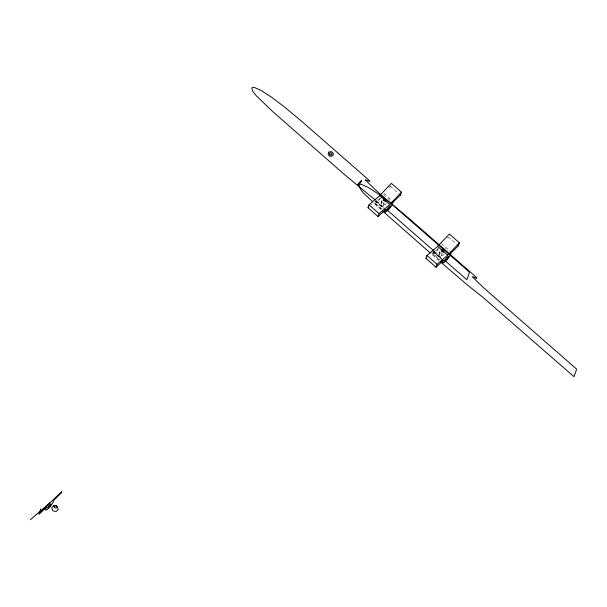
<?xml version="1.0" encoding="UTF-8"?>
<svg xmlns="http://www.w3.org/2000/svg" width="607" height="607" viewBox="0 0 607 607"><rect width="100%" height="100%" fill="white"/><g stroke="black" fill="none" stroke-linecap="round" stroke-linejoin="round"><path stroke-width="0.46" stroke-dasharray="3.04 2.28" d="M441.57 258.65L433.383 251.488L432.738 253.438L440.303 260.046M386.181 203.284L386.006 204.066M444.112 254.189L443.967 254.841A3.68 1.366 -19.6 0 0 441.122 255.995L439.058 254.181L439.809 251.207A3.68 1.366 -19.6 0 1 440.075 251.154M385.984 204.164A3.68 1.366 -19.6 0 0 383.154 205.303L381.09 203.489L382.327 199.088M439.058 254.181L440.303 249.773M381.09 203.489L381.833 200.515A3.68 1.366 -19.6 0 1 382.38 200.409M382.327 209.354L374.762 202.746L375.361 201.031M383.169 205.31L383.844 203.345L386.484 202.723M389.095 187.517L390.536 185.856M441.137 255.995L441.82 254.03L444.461 253.407M371.021 204.832L371.879 204.005M431.585 253.036L432.017 252.618M432.45 252.208L432.874 251.791L441.699 259.508M447.496 237.792L447.928 237.375M374.906 201.107L383.093 208.269M376.917 201.258L383.67 207.01M439.051 260.631L431.016 253.627M390.384 186.273L398.579 193.436M448.361 236.965L456.555 244.128M384.11 193.443L391.667 200.052M441.448 243.582L449.643 250.744M383.32 194.475L385.84 196.683M387.736 198.337L390.885 201.092M445.075 248.468L445.705 249.022M447.594 250.676L448.224 251.23M381.765 201.524L383.844 203.345M439.741 252.216L441.82 254.03M434.081 251.063L441.919 257.922M376.446 201.516L383.844 207.981M434.422 252.208L441.82 258.673M375.407 200.803L383.601 207.966M375.399 200.917L383.594 208.08M433.375 251.602L441.562 258.764M374.724 203.398L381.446 209.278M432.7 254.083L439.415 259.963M381.044 209.612L373.13 202.343M438.527 248.969A5.554 1.055 -48.8 0 1 434.293 253.438A5.554 1.055 -48.8 0 1 432.738 253.438M438.33 248.142A3.02 0.569 -48.8 0 1 435.644 251.495A3.02 0.569 -48.8 0 1 434.551 251.495A3.02 0.569 -48.8 0 1 437.374 248.142M380.695 198.079A5.554 1.055 -48.8 0 1 376.401 202.692A5.554 1.055 -48.8 0 1 374.762 202.746M380.096 197.943A3.02 0.569 -48.8 0 1 376.955 201.365A3.02 0.569 -48.8 0 1 377.334 199.65M377.911 198.944A3.02 0.569 -48.8 0 1 378.108 198.717"/><path stroke-width="0.91" d="M384.846 211.562L385.475 209.605L378.078 216.54L367.994 207.723L369.003 204.817L379.656 195.651L391.394 183.36L401.477 192.176L400.468 195.09L393.313 201.964L392.137 204.574A5.554 1.055 -48.8 0 1 387.661 210.47A5.554 1.055 -48.8 0 1 384.846 211.562L384.216 211.008M385.483 209.726L384.853 209.18M442.822 262.247L443.451 260.289L436.054 267.232L425.97 258.415L426.979 255.501L437.632 246.343L449.37 234.052L459.453 242.868L458.444 245.774L451.289 252.649L450.113 255.259A5.554 1.055 -48.8 0 1 445.637 261.154A5.554 1.055 -48.8 0 1 442.822 262.247L441.562 261.147M40.859 508.818L38.931 514.372L46.329 507.437M378.078 216.54L379.087 213.626L389.74 204.468L401.477 192.176M384.739 199.119L384.284 200.424A3.68 1.366 -19.6 0 0 383.313 200.302M436.054 267.232L437.055 264.318L447.716 255.152L459.453 242.868M450.751 253.43L450.121 252.876M39.402 513.029L61.793 491.579L61.33 492.922L53.985 500.016L52.999 502.406A5.554 1.055 -48.8 0 1 48.522 508.302A5.554 1.055 -48.8 0 1 45.707 509.394L46.344 507.452M367.994 207.723L368.859 206.896M425.97 258.415L426.402 257.998M30.35 519.713L50.601 502.3M441.183 249.568L442.943 249.151M365.68 179.793L369.048 181.288A0.971 0.402 46.2 0 0 369.671 181.22A0.971 0.402 46.2 0 0 369.079 180.256L301.353 121.036L283.932 106.529L271.238 97.021L260.927 90.375L254.356 87.446L253.073 87.287L251.791 88.053L252.603 91.096L256.131 95.595L272.581 111.453L344.283 174.384L373.108 198.307A36.025 14.985 46.2 0 1 375.278 199.946M472.83 276.762L476.199 278.264A0.971 0.402 46.2 0 0 476.821 278.196A0.971 0.402 46.2 0 0 476.229 277.224L408.503 218.012L391.083 203.504L378.389 193.99L368.077 187.351L361.506 184.422L360.224 184.262L358.942 185.029C360.262 192.191 368.001 196.425 372.463 201.721M440.401 261.799L466.495 284.235L480.258 295.283A36.025 14.985 46.2 0 1 482.421 296.914L574.025 376.712L576.65 369.139L483.665 287.817L472.527 276.989M430.348 253.043L383.017 211.395M399.838 194.536L400.468 195.09M457.815 245.228L458.444 245.774M392.926 201.16L393.564 201.706M450.902 251.844L451.532 252.398M392.145 202.192L392.775 202.746M379.656 195.651L383.799 199.271A1.229 0.964 27.1 0 0 383.935 200.72A1.229 0.964 27.1 0 0 385.612 200.856L389.74 204.468M437.632 246.343L441.775 249.963M443.58 251.541A1.229 1.176 1.9 0 0 443.52 249.864A1.229 1.176 1.9 0 0 441.759 249.955A1.229 0.964 27.1 0 0 441.904 251.404A1.229 0.964 27.1 0 0 443.58 251.541L447.716 255.152M443.649 252.322L442.26 251.116A3.68 1.366 -19.6 0 0 441.281 250.995A1.222 1.085 19.1 0 1 443.004 250.691A1.222 1.085 19.1 0 1 443.413 252.224M387.827 210.629L433.368 250.441M444.772 260.418L466.874 279.744L469.499 272.164L376.674 190.977L365.384 180.029M442.822 259.864L443.451 260.418M384.36 209.369L384.99 209.923M442.328 260.062L442.958 260.608M369.003 204.817L379.087 213.626M426.979 255.501L437.055 264.318M383.791 199.263A1.229 1.176 1.9 0 1 385.544 199.179A1.229 1.176 1.9 0 1 385.612 200.856M383.32 200.356A1.222 1.085 19.1 0 1 385.574 201.251M328.675 152.175L328.114 154.618L330.193 156.431L332.833 155.809L333.395 153.366L331.316 151.553L328.675 152.175M53.932 505.654L51.716 507.778L52.763 510.73L56.034 511.557L58.249 509.432L57.202 506.481L53.932 505.654M359.056 184.338A3.02 0.569 -48.8 0 0 361.689 180.59A3.02 0.569 -48.8 0 0 358.342 183.648A3.02 0.569 -48.8 0 0 359.056 184.338M329.813 154.618A1.222 1.085 19.1 0 0 331.877 154.459A1.222 1.085 19.1 0 0 330.572 152.896A1.222 1.085 19.1 0 0 329.813 154.618M445.735 260.304A3.02 0.569 -48.8 0 0 448.482 256.488A3.02 0.569 -48.8 0 0 445.204 259.409A3.02 0.569 -48.8 0 0 445.735 260.304M54.516 507.46A1.464 1.297 19.1 0 0 56.99 507.27A1.464 1.297 19.1 0 0 55.419 505.396A1.464 1.297 19.1 0 0 54.516 507.46M48.818 507.141A2.534 0.478 -48.8 0 0 51.018 504A2.534 0.478 -48.8 0 0 48.219 506.564A2.534 0.478 -48.8 0 0 48.818 507.141M387.767 209.612A3.02 0.569 -48.8 0 0 390.513 205.796A3.02 0.569 -48.8 0 0 387.228 208.725A3.02 0.569 -48.8 0 0 387.767 209.612"/></g></svg>
